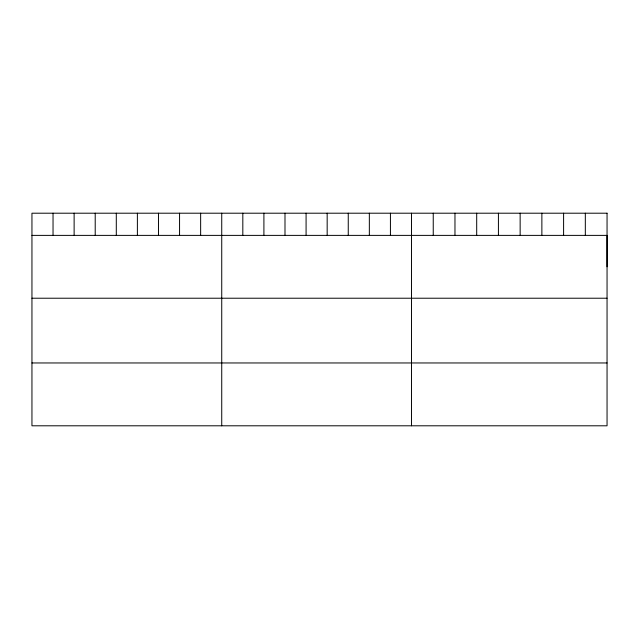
<?xml version="1.0" encoding="UTF-8"?>
<svg xmlns="http://www.w3.org/2000/svg" width="639" height="639" viewBox="0 0 639 639"><rect width="100%" height="100%" fill="white"/><g stroke="black" fill="none" stroke-linecap="round" stroke-linejoin="round"><path stroke-width="0.96" d="M607.05 266.798L607.05 235.384L31.95 235.384M31.95 298.221L607.05 298.221M31.95 362.96L607.05 362.96M585.324 213.202L585.324 235.384M563.598 213.202L563.598 235.384M541.872 213.202L541.872 235.384M520.146 213.202L520.146 235.384M498.42 213.202L498.42 235.384M476.694 213.202L476.694 235.384M454.968 213.202L454.968 235.384M433.242 213.202L433.242 235.384M411.516 213.202L411.516 425.798M390.429 213.202L390.429 235.384M369.342 213.202L369.342 235.384M348.255 213.202L348.255 235.384M327.168 213.202L327.168 235.384M306.081 213.202L306.081 235.384M284.994 213.202L284.994 235.384M263.907 213.202L263.907 235.384M242.82 213.202L242.82 235.384M221.733 213.202L221.733 425.798M200.646 213.202L200.646 235.384M179.559 213.202L179.559 235.384M158.472 213.202L158.472 235.384M137.385 213.202L137.385 235.384M116.298 213.202L116.298 235.384M95.211 213.202L95.211 235.384M74.124 213.202L74.124 235.384M53.037 213.202L53.037 235.384M607.05 213.202L31.95 213.202L31.95 425.798L607.05 425.798L607.05 213.202"/></g></svg>
